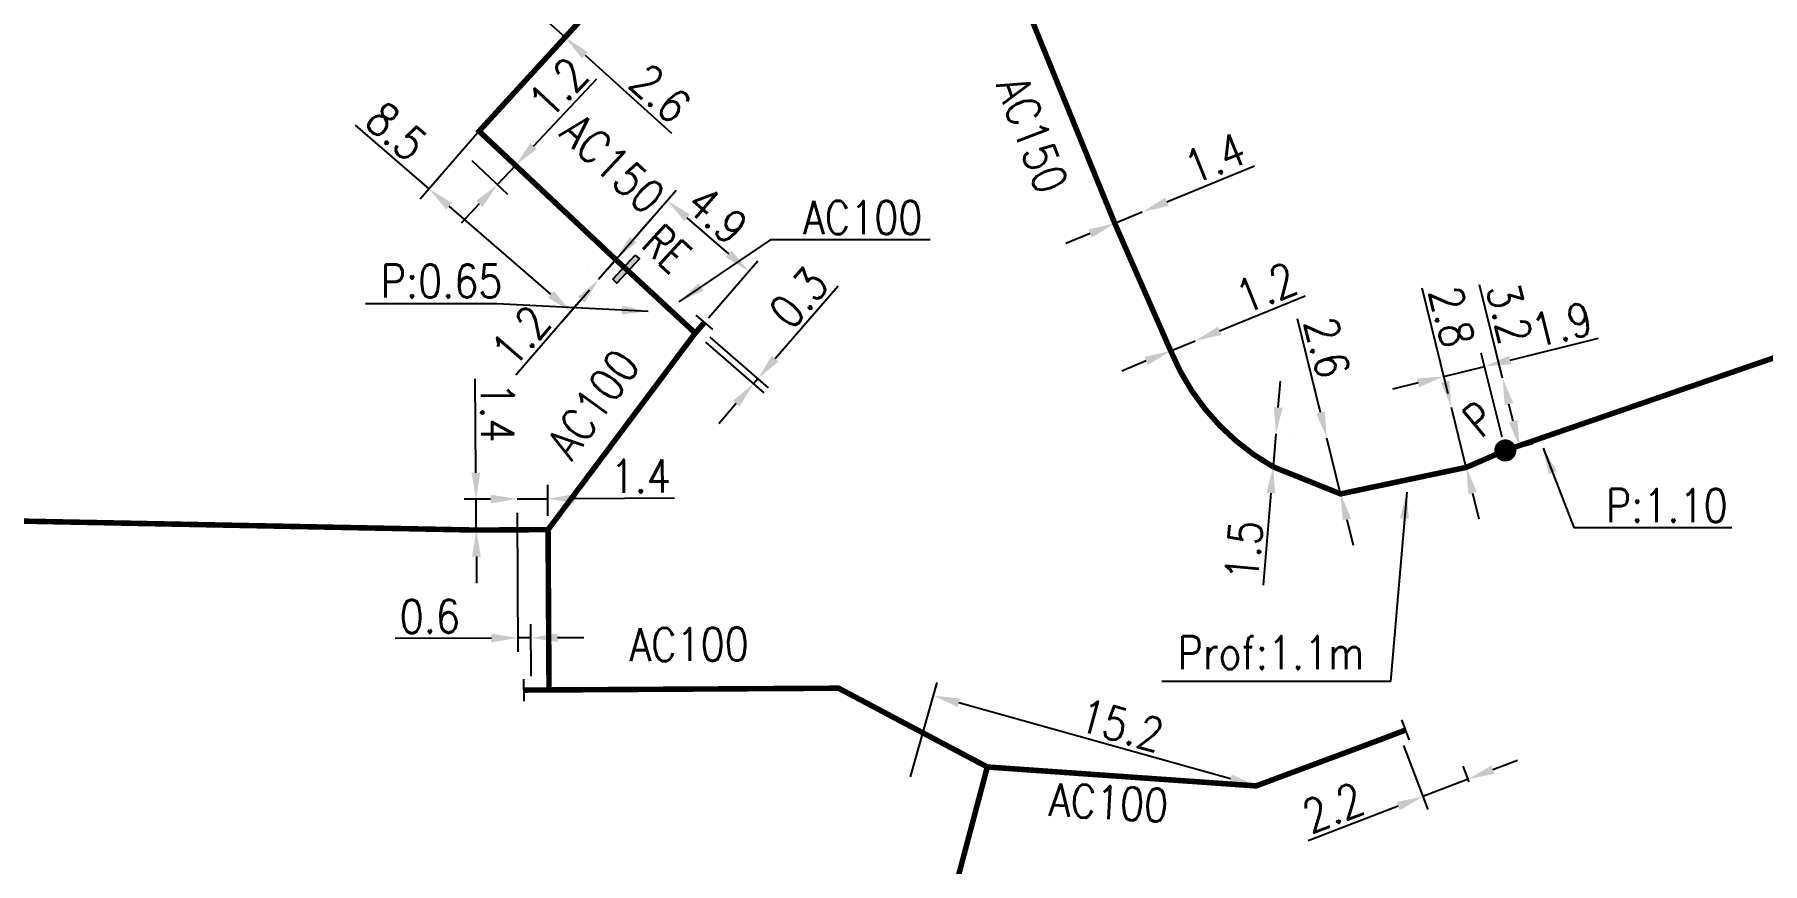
# Model space of a CAD drawing. Header units: millimetres. Extents: x 113011 to 114001, y 124000 to 125001.
# Drawn here: x 113571.5 to 113649.9, y 124184.7 to 124222.3 of the extents above; entities that cross this region are included whole.
import ezdxf
from ezdxf.enums import TextEntityAlignment as Align

# ---------------------------------------------------------------- set-up
doc = ezdxf.new("R2010")
doc.units = ezdxf.units.MM
doc.header["$PDMODE"] = 34
doc.linetypes.add('L_25_AP', pattern=[2000, 1000, 1000])
doc.layers.get('0').update_dxf_attribs({"linetype": 'CONTINUOUS'})
doc.layers.get('Defpoints').update_dxf_attribs({"linetype": 'CONTINUOUS'})
for name, color, linetype in [('L_150', 1, 'CONTINUOUS'), ('L_300', 7, 'CONTINUOUS'), ('L_340', 7, 'CONTINUOUS')]:
    doc.layers.add(name, color=color, linetype=linetype)
doc.styles.add('G_ROMANS', font='ROMANS.SHX', dxfattribs={"width": 0.75})
doc.styles.get("Standard").update_dxf_attribs({"font": 'romans.shx', "width": 0.85})
doc.dimstyles.get("Standard").update_dxf_attribs({"dimtxt": 1.5, "dimasz": 1.2, "dimexe": 0.625, "dimexo": 0.625, "dimgap": 0.25, "dimtad": 1, "dimdec": 1, "dimzin": 0, "dimdsep": 46, "dimtxsty": 'Standard', "dimcen": -0.5, "dimadec": 0, "dimazin": 0, "dimtfac": 1, "dimtdec": 1, "dimtmove": 0, "dimatfit": 3, "dimfxl": 0, "dimtolj": 1, "dimtzin": 0, "dimarcsym": 0})

# ---------------------------------------------------------------- blocks, each defined once
blk = doc.blocks.new('L_300_12')
at = {"color": 0, "linetype": 'Continuous', "const_width": 0.497, "flags": 128}
blk.add_lwpolyline([(-0.252, 0, 1), (0.252, 0, 1)], format="xyb", close=True, dxfattribs=at)
at = {"color": 0, "linetype": 'Continuous', "style": 'G_ROMANS', "width": 0.75}
blk.add_text('P', height=1.5, dxfattribs=at).set_placement((0, 1.85), align=Align.MIDDLE)
at = {"color": 0, "linetype": 'Continuous', "width": 0.75, "flags": 3}
for tag, p in [('DEF_LEG', (0, -5)), ('DEF_COUP', (0, -7.5)), ('DEF_TYPE', (0, -10))]:
    blk.add_attdef(tag, text='', height=1.2, dxfattribs=at).set_placement(p, align=Align.MIDDLE)
blk = doc.blocks.new('*D125')
at = {"layer": 'Defpoints', "color": 0, "linetype": 'Continuous', "transparency": 16777216}
for p in [(113635.423, 124206.784), (113635.77, 124205.382), (113638.211, 124203.43)]:
    blk.add_point(p, dxfattribs=at)
at = {"layer": 'L_300', "color": 0, "linetype": 'Continuous', "lineweight": -2, "transparency": 16777216}
for p, q in [((113638.435, 124207.528), (113642.443, 124208.518)), ((113635.62, 124205.989), (113635.273, 124207.391)), ((113638.062, 124204.037), (113637.12, 124207.847)), ((113635.423, 124206.784), (113637.27, 124207.24)), ((113634.258, 124206.496), (113633.093, 124206.209))]:
    blk.add_line(p, q, dxfattribs=at)
at = {"layer": 'L_300', "color": 0, "linetype": 'Continuous', "transparency": 16777216}
for points in [[(113638.387, 124207.722), (113638.483, 124207.334), (113637.27, 124207.24)], [(113634.21, 124206.69), (113634.306, 124206.302), (113635.423, 124206.784)]]:
    blk.add_solid(points, dxfattribs=at)
at = {"layer": 'L_300', "color": 0, "linetype": 'Continuous', "transparency": 16777216, "insert": (113640.782, 124209.138), "char_height": 1.5, "attachment_point": 5, "rotation": 13.87611}
blk.add_mtext('\\A1;1.9', dxfattribs=at)
blk = doc.blocks.new('*D128')
at = {"layer": 'Defpoints', "color": 0, "linetype": 'Continuous', "transparency": 16777216}
for p in [(113638.089, 124206.7), (113638.089, 124206.7), (113638.211, 124203.43)]:
    blk.add_point(p, dxfattribs=at)
at = {"layer": 'L_300', "color": 0, "linetype": 'Continuous', "lineweight": -2, "transparency": 16777216}
for p, q in [((113638.089, 124206.7), (113637.041, 124210.943)), ((113638.569, 124204.755), (113638.377, 124205.535)), ((113638.818, 124203.58), (113639.464, 124203.74))]:
    blk.add_line(p, q, dxfattribs=at)
at = {"layer": 'L_300', "color": 0, "linetype": 'Continuous', "transparency": 16777216}
for points in [[(113638.571, 124205.583), (113638.183, 124205.487), (113638.089, 124206.7)], [(113638.764, 124204.803), (113638.375, 124204.707), (113638.857, 124203.59)]]:
    blk.add_solid(points, dxfattribs=at)
at = {"layer": 'L_300', "color": 0, "linetype": 'Continuous', "transparency": 16777216, "insert": (113638.392, 124209.644), "char_height": 1.5, "attachment_point": 5, "rotation": 283.87611}
blk.add_mtext('\\A1;3.2', dxfattribs=at)
blk = doc.blocks.new('*D237')
at = {"layer": 'Defpoints', "color": 0, "linetype": 'Continuous', "transparency": 16777216}
for p in [(113591.535, 124201.221), (113591.535, 124201.221), (113591.544, 124199.821)]:
    blk.add_point(p, dxfattribs=at)
at = {"layer": 'L_150', "color": 0, "linetype": 'Continuous', "lineweight": -2, "transparency": 16777216}
for p, q in [((113591.528, 124202.421), (113591.502, 124206.671)), ((113591.544, 124199.821), (113591.535, 124201.221)), ((113592.16, 124201.225), (113592.16, 124201.225)), ((113592.169, 124199.825), (113592.169, 124199.825)), ((113591.551, 124198.621), (113591.558, 124197.421))]:
    blk.add_line(p, q, dxfattribs=at)
at = {"layer": 'L_150', "color": 0, "linetype": 'Continuous', "transparency": 16777216}
for points in [[(113591.728, 124202.422), (113591.328, 124202.42), (113591.535, 124201.221)], [(113591.751, 124198.622), (113591.351, 124198.62), (113591.544, 124199.821)]]:
    blk.add_solid(points, dxfattribs=at)
at = {"layer": 'L_150', "color": 0, "linetype": 'Continuous', "transparency": 16777216, "insert": (113592.511, 124205.152), "char_height": 1.5, "attachment_point": 5, "rotation": 270.34821}
blk.add_mtext('\\A1;1.4', dxfattribs=at)
blk = doc.blocks.new('*D238')
at = {"layer": 'Defpoints', "color": 0, "linetype": 'Continuous', "transparency": 16777216}
for p in [(113593.393, 124201.232), (113593.393, 124201.232), (113594.801, 124199.841)]:
    blk.add_point(p, dxfattribs=at)
at = {"layer": 'L_150', "color": 0, "linetype": 'Continuous', "lineweight": -2, "transparency": 16777216}
for p, q in [((113594.797, 124200.466), (113594.789, 124201.866)), ((113592.193, 124201.225), (113590.993, 124201.218)), ((113593.393, 124201.232), (113594.793, 124201.241)), ((113595.993, 124201.248), (113600.534, 124201.276))]:
    blk.add_line(p, q, dxfattribs=at)
at = {"layer": 'L_150', "color": 0, "linetype": 'Continuous', "transparency": 16777216}
for points in [[(113592.191, 124201.425), (113592.194, 124201.025), (113593.393, 124201.232)], [(113595.991, 124201.448), (113595.994, 124201.048), (113594.793, 124201.241)]]:
    blk.add_solid(points, dxfattribs=at)
at = {"layer": 'L_150', "color": 0, "linetype": 'Continuous', "transparency": 16777216, "insert": (113599.003, 124202.266), "char_height": 1.5, "attachment_point": 5, "rotation": 0.34821}
blk.add_mtext('\\A1;1.4', dxfattribs=at)
blk = doc.blocks.new('*D239')
at = {"layer": 'Defpoints', "color": 0, "linetype": 'Continuous', "transparency": 16777216}
for p in [(113593.393, 124201.232), (113593.431, 124194.933), (113594.044, 124192.569)]:
    blk.add_point(p, dxfattribs=at)
at = {"layer": 'L_340', "color": 0, "linetype": 'Continuous', "lineweight": -2, "transparency": 16777216}
for p, q in [((113593.396, 124200.607), (113593.435, 124194.308)), ((113592.231, 124194.926), (113587.86, 124194.899)), ((113594.03, 124194.937), (113593.431, 124194.933)), ((113594.04, 124193.194), (113594.026, 124195.562)), ((113595.23, 124194.944), (113596.429, 124194.951))]:
    blk.add_line(p, q, dxfattribs=at)
at = {"layer": 'L_340', "color": 0, "linetype": 'Continuous', "transparency": 16777216}
for points in [[(113592.23, 124195.126), (113592.232, 124194.726), (113593.431, 124194.933)], [(113595.228, 124195.144), (113595.231, 124194.744), (113594.03, 124194.937)]]:
    blk.add_solid(points, dxfattribs=at)
at = {"layer": 'L_340', "color": 0, "linetype": 'Continuous', "transparency": 16777216, "insert": (113589.439, 124195.909), "char_height": 1.5, "attachment_point": 5, "rotation": 0.34821}
blk.add_mtext('\\A1;0.6', dxfattribs=at)
blk = doc.blocks.new('L_340_07')
at = {"color": 0, "linetype": 'Continuous', "const_width": 0.25, "flags": 128}
blk.add_lwpolyline([(0, 0), (0.35, 0)], dxfattribs=at)
at = {"color": 0, "linetype": 'Continuous', "flags": 128}
blk.add_lwpolyline([(0.35, -0.5), (0.35, 0.5)], dxfattribs=at)
at = {"color": 0, "linetype": 'Continuous', "width": 0.75, "flags": 3}
for tag, p in [('DEF_LEG', (0.723, -3.465)), ('DEF_COUP', (0.723, -5.965)), ('DEF_TYPE', (0.723, -8.465))]:
    blk.add_attdef(tag, text='', height=1.2, dxfattribs=at).set_placement(p, align=Align.MIDDLE)
blk = doc.blocks.new('*D240')
at = {"layer": 'Defpoints', "color": 0, "linetype": 'Continuous', "transparency": 16777216}
for p in [(113633.364, 124190.634), (113636.531, 124188.531), (113636.8, 124187.83)]:
    blk.add_point(p, dxfattribs=at)
at = {"layer": 'L_340', "color": 0, "linetype": 'Continuous', "lineweight": -2, "transparency": 16777216}
for p, q in [((113633.588, 124190.051), (113634.702, 124187.158)), ((113637.651, 124188.962), (113638.77, 124189.393)), ((113636.576, 124188.413), (113636.306, 124189.114)), ((113636.531, 124188.531), (113634.477, 124187.741)), ((113633.357, 124187.31), (113629.277, 124185.74))]:
    blk.add_line(p, q, dxfattribs=at)
at = {"layer": 'L_340', "color": 0, "linetype": 'Continuous', "transparency": 16777216}
for points in [[(113637.579, 124189.148), (113637.722, 124188.775), (113636.531, 124188.531)], [(113633.285, 124187.497), (113633.429, 124187.123), (113634.477, 124187.741)]]:
    blk.add_solid(points, dxfattribs=at)
at = {"layer": 'L_340', "color": 0, "linetype": 'Continuous', "transparency": 16777216, "insert": (113630.398, 124187.243), "char_height": 1.5, "attachment_point": 5, "rotation": 21.04315}
blk.add_mtext('\\A1;2.2', dxfattribs=at)
blk = doc.blocks.new('*D241')
at = {"layer": 'Defpoints', "color": 0, "linetype": 'Continuous', "transparency": 16777216}
for p in [(113612.271, 124192.316), (113611.074, 124188.029), (113626.911, 124188.224)]:
    blk.add_point(p, dxfattribs=at)
at = {"layer": 'L_150', "color": 0, "linetype": 'Continuous', "lineweight": -2, "transparency": 16777216}
for p, q in [((113611.242, 124188.631), (113612.44, 124192.917)), ((113625.755, 124188.547), (113613.427, 124191.993))]:
    blk.add_line(p, q, dxfattribs=at)
at = {"layer": 'L_150', "color": 0, "linetype": 'Continuous', "transparency": 16777216}
for points in [[(113613.481, 124192.185), (113613.373, 124191.8), (113612.271, 124192.316)], [(113625.809, 124188.74), (113625.701, 124188.355), (113626.911, 124188.224)]]:
    blk.add_solid(points, dxfattribs=at)
at = {"layer": 'L_150', "color": 0, "linetype": 'Continuous', "transparency": 16777216, "insert": (113620.8, 124190.97), "char_height": 1.5, "attachment_point": 5, "rotation": 344.38651}
blk.add_mtext('\\A1;15.2', dxfattribs=at)
blk = doc.blocks.new('*D437')
at = {"layer": 'Defpoints', "color": 0, "linetype": 'Continuous', "transparency": 16777216}
for p in [(113630.117, 124203.986), (113630.117, 124203.986), (113630.74, 124201.461)]:
    blk.add_point(p, dxfattribs=at)
at = {"layer": 'L_150', "color": 0, "linetype": 'Continuous', "lineweight": -2, "transparency": 16777216}
for p, q in [((113629.829, 124205.151), (113628.781, 124209.394)), ((113630.74, 124201.461), (113630.117, 124203.986)), ((113631.028, 124200.296), (113631.316, 124199.131))]:
    blk.add_line(p, q, dxfattribs=at)
at = {"layer": 'L_150', "color": 0, "linetype": 'Continuous', "transparency": 16777216}
for points in [[(113630.023, 124205.199), (113629.635, 124205.103), (113630.117, 124203.986)], [(113631.222, 124200.344), (113630.834, 124200.249), (113630.74, 124201.461)]]:
    blk.add_solid(points, dxfattribs=at)
at = {"layer": 'L_150', "color": 0, "linetype": 'Continuous', "transparency": 16777216, "insert": (113630.132, 124208.095), "char_height": 1.5, "attachment_point": 5, "rotation": 283.87611}
blk.add_mtext('\\A1;2.6', dxfattribs=at)
blk = doc.blocks.new('*D442')
at = {"layer": 'Defpoints', "color": 0, "linetype": 'Continuous', "transparency": 16777216}
for p in [(113593.938, 124220.516), (113597.091, 124211.172), (113595.835, 124209.722)]:
    blk.add_point(p, dxfattribs=at)
at = {"layer": 'L_150', "color": 0, "linetype": 'Continuous', "lineweight": -2, "transparency": 16777216}
for p, q in [((113593.529, 124220.044), (113589, 124214.814)), ((113589.409, 124215.286), (113586.071, 124218.176)), ((113594.928, 124210.507), (113590.317, 124214.5)), ((113596.682, 124210.7), (113595.426, 124209.249))]:
    blk.add_line(p, q, dxfattribs=at)
at = {"layer": 'L_150', "color": 0, "linetype": 'Continuous', "transparency": 16777216}
for points in [[(113590.447, 124214.652), (113590.186, 124214.349), (113589.409, 124215.286)], [(113595.059, 124210.659), (113594.797, 124210.356), (113595.835, 124209.722)]]:
    blk.add_solid(points, dxfattribs=at)
at = {"layer": 'L_150', "color": 0, "linetype": 'Continuous', "transparency": 16777216, "insert": (113587.925, 124217.894), "char_height": 1.5, "attachment_point": 5, "rotation": 319.11008}
blk.add_mtext('\\A1;8.5', dxfattribs=at)
blk = doc.blocks.new('*D443')
at = {"layer": 'Defpoints', "color": 0, "linetype": 'Continuous', "transparency": 16777216}
for p in [(113591.674, 124217.901), (113590.888, 124216.994), (113592.503, 124215.478)]:
    blk.add_point(p, dxfattribs=at)
at = {"layer": 'L_150', "color": 0, "linetype": 'Continuous', "lineweight": -2, "transparency": 16777216}
for p, q in [((113594.146, 124217.228), (113597.012, 124220.282)), ((113592.13, 124217.474), (113593.78, 124215.925)), ((113591.344, 124216.566), (113592.959, 124215.05)), ((113592.503, 124215.478), (113593.325, 124216.353)), ((113591.682, 124214.603), (113590.861, 124213.728))]:
    blk.add_line(p, q, dxfattribs=at)
at = {"layer": 'L_150', "color": 0, "linetype": 'Continuous', "transparency": 16777216}
for points in [[(113594, 124217.365), (113594.292, 124217.091), (113593.325, 124216.353)], [(113591.536, 124214.739), (113591.828, 124214.466), (113592.503, 124215.478)]]:
    blk.add_solid(points, dxfattribs=at)
at = {"layer": 'L_150', "color": 0, "linetype": 'Continuous', "transparency": 16777216, "insert": (113595.261, 124219.877), "char_height": 1.5, "attachment_point": 5, "rotation": 46.81843}
blk.add_mtext('\\A1;1.2', dxfattribs=at)
blk = doc.blocks.new('*D444')
at = {"layer": 'Defpoints', "color": 0, "linetype": 'Continuous', "transparency": 16777216}
for p in [(113597.877, 124212.079), (113597.091, 124211.172), (113597.091, 124211.172)]:
    blk.add_point(p, dxfattribs=at)
at = {"layer": 'L_150', "color": 0, "linetype": 'Continuous', "lineweight": -2, "transparency": 16777216}
for p, q in [((113598.662, 124212.987), (113599.448, 124213.894)), ((113597.877, 124212.079), (113597.091, 124211.172)), ((113596.619, 124211.581), (113596.619, 124211.581)), ((113596.306, 124210.265), (113593.341, 124206.841))]:
    blk.add_line(p, q, dxfattribs=at)
at = {"layer": 'L_150', "color": 0, "linetype": 'Continuous', "transparency": 16777216}
for points in [[(113598.511, 124213.117), (113598.813, 124212.856), (113597.877, 124212.079)], [(113596.154, 124210.396), (113596.457, 124210.134), (113597.091, 124211.172)]]:
    blk.add_solid(points, dxfattribs=at)
at = {"layer": 'L_150', "color": 0, "linetype": 'Continuous', "transparency": 16777216, "insert": (113593.563, 124208.625), "char_height": 1.5, "attachment_point": 5, "rotation": 49.11008}
blk.add_mtext('\\A1;1.2', dxfattribs=at)
blk = doc.blocks.new('*D259')
at = {"layer": 'Defpoints', "color": 0, "linetype": 'Continuous', "transparency": 16777216}
for p in [(113620.5, 124213.725), (113621.749, 124214.239), (113621.749, 124214.239)]:
    blk.add_point(p, dxfattribs=at)
at = {"layer": 'L_150', "color": 0, "linetype": 'Continuous', "lineweight": -2, "transparency": 16777216}
for p, q in [((113622.858, 124214.696), (113626.835, 124216.333)), ((113620.5, 124213.725), (113621.749, 124214.239)), ((113619.391, 124213.269), (113618.281, 124212.812))]:
    blk.add_line(p, q, dxfattribs=at)
at = {"layer": 'L_150', "color": 0, "linetype": 'Continuous', "transparency": 16777216}
for points in [[(113622.782, 124214.881), (113622.935, 124214.511), (113621.749, 124214.239)], [(113619.315, 124213.454), (113619.467, 124213.084), (113620.5, 124213.725)]]:
    blk.add_solid(points, dxfattribs=at)
at = {"layer": 'L_150', "color": 0, "linetype": 'Continuous', "transparency": 16777216, "insert": (113625.044, 124216.677), "char_height": 1.5, "attachment_point": 5, "rotation": 22.37477}
blk.add_mtext('\\A1;1.4', dxfattribs=at)
blk = doc.blocks.new('*D260')
at = {"layer": 'Defpoints', "color": 0, "linetype": 'Continuous', "transparency": 16777216}
for p in [(113624.147, 124208.398), (113624.147, 124208.398), (113623.037, 124207.942)]:
    blk.add_point(p, dxfattribs=at)
at = {"layer": 'L_150', "color": 0, "linetype": 'Continuous', "lineweight": -2, "transparency": 16777216}
for p, q in [((113625.257, 124208.854), (113629.133, 124210.445)), ((113623.037, 124207.942), (113624.147, 124208.398)), ((113621.927, 124207.486), (113620.817, 124207.03))]:
    blk.add_line(p, q, dxfattribs=at)
at = {"layer": 'L_150', "color": 0, "linetype": 'Continuous', "transparency": 16777216}
for points in [[(113625.181, 124209.039), (113625.333, 124208.669), (113624.147, 124208.398)], [(113621.851, 124207.671), (113622.003, 124207.301), (113623.037, 124207.942)]]:
    blk.add_solid(points, dxfattribs=at)
at = {"layer": 'L_150', "color": 0, "linetype": 'Continuous', "transparency": 16777216, "insert": (113627.37, 124210.802), "char_height": 1.5, "attachment_point": 5, "rotation": 22.3221}
blk.add_mtext('\\A1;1.2', dxfattribs=at)
blk = doc.blocks.new('*D261')
at = {"layer": 'Defpoints', "color": 0, "linetype": 'Continuous', "transparency": 16777216}
for p in [(113627.81, 124204.183), (113627.81, 124204.183), (113627.683, 124202.688)]:
    blk.add_point(p, dxfattribs=at)
at = {"layer": 'L_150', "color": 0, "linetype": 'Continuous', "lineweight": -2, "transparency": 16777216}
for p, q in [((113627.913, 124205.378), (113628.015, 124206.574)), ((113627.81, 124204.183), (113627.683, 124202.688)), ((113628.433, 124204.129), (113628.433, 124204.129)), ((113628.305, 124202.635), (113628.305, 124202.635)), ((113627.581, 124201.492), (113627.224, 124197.318))]:
    blk.add_line(p, q, dxfattribs=at)
at = {"layer": 'L_150', "color": 0, "linetype": 'Continuous', "transparency": 16777216}
for points in [[(113627.713, 124205.395), (113628.112, 124205.361), (113627.81, 124204.183)], [(113627.381, 124201.51), (113627.78, 124201.475), (113627.683, 124202.688)]]:
    blk.add_solid(points, dxfattribs=at)
at = {"layer": 'L_150', "color": 0, "linetype": 'Continuous', "transparency": 16777216, "insert": (113626.355, 124198.893), "char_height": 1.5, "attachment_point": 5, "rotation": 85.11535}
blk.add_mtext('\\A1;1.5', dxfattribs=at)
blk = doc.blocks.new('L_340_20')
at = {"linetype": 'Continuous'}
blk.add_hatch(color=0, dxfattribs=at).paths.add_polyline_path([(0.125, 0.75), (-0.125, 0.75), (-0.125, -0.75), (0.125, -0.75)])
at = {"color": 0, "linetype": 'Continuous'}
blk.add_lwpolyline([(-0.125, 0.75), (0.125, 0.75), (0.125, -0.75), (-0.125, -0.75)], close=True, dxfattribs=at)
at = {"color": 0, "linetype": 'Continuous', "width": 0.75}
for tag, height, flags, p in [('RE', 1.5, 8, (0, 3)), ('DEF_LEG', 1.2, 3, (0, -5)), ('DEF_COUP', 1.2, 3, (0, -7.5)), ('DEF_TYPE', 1.2, 3, (0, -10))]:
    blk.add_attdef(tag, text='', height=height, dxfattribs=dict(at, flags=flags)).set_placement(p, align=Align.MIDDLE)
blk = doc.blocks.new('*D324')
at = {"layer": 'Defpoints', "color": 0, "linetype": 'Continuous', "transparency": 16777216}
for p in [(113635.77, 124205.382), (113635.77, 124205.382), (113636.441, 124202.664)]:
    blk.add_point(p, dxfattribs=at)
at = {"layer": 'L_150', "color": 0, "linetype": 'Continuous', "lineweight": -2, "transparency": 16777216}
for p, q in [((113635.482, 124206.547), (113634.433, 124210.791)), ((113636.441, 124202.664), (113635.77, 124205.382)), ((113636.729, 124201.499), (113637.017, 124200.334))]:
    blk.add_line(p, q, dxfattribs=at)
at = {"layer": 'L_150', "color": 0, "linetype": 'Continuous', "transparency": 16777216}
for points in [[(113635.676, 124206.595), (113635.288, 124206.499), (113635.77, 124205.382)], [(113636.923, 124201.547), (113636.535, 124201.451), (113636.441, 124202.664)]]:
    blk.add_solid(points, dxfattribs=at)
at = {"layer": 'L_150', "color": 0, "linetype": 'Continuous', "transparency": 16777216, "insert": (113635.785, 124209.491), "char_height": 1.5, "attachment_point": 5, "rotation": 283.87611}
blk.add_mtext('\\A1;2.8', dxfattribs=at)
blk = doc.blocks.new('*D325')
at = {"layer": 'Defpoints', "color": 0, "linetype": 'Continuous', "transparency": 16777216}
for p in [(113596.062, 124226.561), (113593.654, 124223.886), (113596.99, 124223.706)]:
    blk.add_point(p, dxfattribs=at)
at = {"layer": 'L_150', "color": 0, "linetype": 'Continuous', "lineweight": -2, "transparency": 16777216}
for p, q in [((113592.762, 124224.689), (113591.87, 124225.492)), ((113595.644, 124226.096), (113593.236, 124223.422)), ((113593.654, 124223.886), (113595.586, 124222.147)), ((113596.572, 124223.242), (113595.168, 124221.682)), ((113596.478, 124221.344), (113600.402, 124217.81))]:
    blk.add_line(p, q, dxfattribs=at)
at = {"layer": 'L_150', "color": 0, "linetype": 'Continuous', "transparency": 16777216}
for points in [[(113592.896, 124224.838), (113592.628, 124224.541), (113593.654, 124223.886)], [(113596.611, 124221.492), (113596.344, 124221.195), (113595.586, 124222.147)]]:
    blk.add_solid(points, dxfattribs=at)
at = {"layer": 'L_150', "color": 0, "linetype": 'Continuous', "transparency": 16777216, "insert": (113599.892, 124219.614), "char_height": 1.5, "attachment_point": 5, "rotation": 317.99699}
blk.add_mtext('\\A1;2.6', dxfattribs=at)
blk = doc.blocks.new('*D326')
at = {"layer": 'Defpoints', "color": 0, "linetype": 'Continuous', "transparency": 16777216}
for p in [(113600.199, 124214.762), (113597.091, 124211.172), (113601.67, 124208.975)]:
    blk.add_point(p, dxfattribs=at)
at = {"layer": 'L_340', "color": 0, "linetype": 'Continuous', "lineweight": -2, "transparency": 16777216}
for p, q in [((113597.5, 124211.645), (113600.608, 124215.234)), ((113602.996, 124212.34), (113601.106, 124213.976)), ((113602.08, 124209.448), (113604.313, 124212.026))]:
    blk.add_line(p, q, dxfattribs=at)
at = {"layer": 'L_340', "color": 0, "linetype": 'Continuous', "transparency": 16777216}
for points in [[(113601.237, 124214.127), (113600.975, 124213.825), (113600.199, 124214.762)], [(113603.127, 124212.491), (113602.865, 124212.188), (113603.903, 124211.554)]]:
    blk.add_solid(points, dxfattribs=at)
at = {"layer": 'L_340', "color": 0, "linetype": 'Continuous', "transparency": 16777216, "insert": (113602.478, 124214.111), "char_height": 1.5, "attachment_point": 5, "rotation": 319.11008}
blk.add_mtext('\\A1;4.9', dxfattribs=at)
blk = doc.blocks.new('*D327')
at = {"layer": 'Defpoints', "color": 0, "linetype": 'Continuous', "transparency": 16777216}
for p in [(113601.67, 124208.975), (113601.474, 124208.749), (113604.12, 124206.458)]:
    blk.add_point(p, dxfattribs=at)
at = {"layer": 'L_340', "color": 0, "linetype": 'Continuous', "lineweight": -2, "transparency": 16777216}
for p, q in [((113605.101, 124207.592), (113607.963, 124210.896)), ((113601.947, 124208.339), (113604.592, 124206.049)), ((113602.143, 124208.566), (113604.788, 124206.275)), ((113604.12, 124206.458), (113604.316, 124206.685)), ((113603.334, 124205.551), (113602.548, 124204.643))]:
    blk.add_line(p, q, dxfattribs=at)
at = {"layer": 'L_340', "color": 0, "linetype": 'Continuous', "transparency": 16777216}
for points in [[(113604.95, 124207.723), (113605.253, 124207.461), (113604.316, 124206.685)], [(113603.183, 124205.682), (113603.485, 124205.42), (113604.12, 124206.458)]]:
    blk.add_solid(points, dxfattribs=at)
at = {"layer": 'L_340', "color": 0, "linetype": 'Continuous', "transparency": 16777216, "insert": (113606.169, 124210.352), "char_height": 1.5, "attachment_point": 5, "rotation": 49.11008}
blk.add_mtext('\\A1;0.3', dxfattribs=at)

msp = doc.modelspace()

# ---------------------------------------------------------------- linework, layer by layer
at = {"layer": 'L_150', "linetype": 'L_25_AP', "flags": 128}
msp.add_lwpolyline([(113882.828, 124633.439, 0.25, 0.25, 0), (113882.662, 124633.026, 0.25, 0.25, 0), (113879.059, 124624.42, 0.25, 0.25, 0), (113879.46, 124624.251, 0.25, 0.25, 0), (113869.611, 124597.531, 0.25, 0.25, 0), (113857.775, 124554.48, 0.25, 0.25, 0), (113849.431, 124526.532, 0.25, 0.25, 0), (113844.884, 124507.781, 0.25, 0.25, 0), (113841.746, 124495.744, 0.25, 0.25, 0), (113838.586, 124482.659, 0.25, 0.25, 0), (113832.319, 124459.447, 0.25, 0.25, 0), (113830.786, 124453.436, 0.25, 0.25, 0), (113829.678, 124449.094, 0.25, 0.25, 0), (113826.445, 124437.263, 0.25, 0.25, 0), (113820.329, 124418.05, 0.25, 0.25, 0), (113810.618, 124393.635, 0.25, 0.25, 0), (113802.778, 124377.007, 0.25, 0.25, 0), (113793.828, 124356.744, 0.25, 0.25, 0), (113789.572, 124348.211, 0.25, 0.25, 0), (113785.952, 124340.335, 0.25, 0.25, 0), (113779.284, 124325.829, 0.25, 0.25, 0), (113771.995, 124310.225, 0.25, 0.25, 0), (113769.85, 124304.737, 0.25, 0.25, 0), (113768.888, 124302.276, 0.25, 0.25, 0), (113765.007, 124293.637, 0.25, 0.25, 0), (113760.87, 124284.661, 0.25, 0.25, 0), (113751.531, 124272.957, 0.25, 0.25, 0), (113749.345, 124268.967, 0.25, 0.25, 0), (113748.78, 124268.162, 0.25, 0.25, 0), (113746.89, 124266.186, 0.25, 0.25, 0), (113744.461, 124262, 0.25, 0.25, 0), (113740.083, 124256.275, 0.25, 0.25, 0), (113740.083, 124256.275, 0.25, 0.25, 0), (113732.96, 124248.273, 0.25, 0.25, 0), (113725.466, 124243.355, 0.25, 0.25, 0), (113708.75, 124232.374, 0.25, 0.25, 0), (113695.712, 124224.691, 0.25, 0.25, 0), (113681.105, 124218.743, 0.25, 0.25, 0), (113681.105, 124218.743, 0.25, 0.25, 0), (113670.117, 124214.925, 0.25, 0.25, 0), (113663.005, 124211.548, 0.25, 0.25, 0), (113662.464, 124211.735, 0.25, 0.25, 0), (113657.163, 124209.723, 0.25, 0.25, 0), (113657.163, 124209.723, 0.25, 0.25, 0), (113654.179, 124208.935, 0.25, 0.25, 0), (113638.211, 124203.43, 0.25, 0.25, 0), (113636.441, 124202.664, 0.25, 0.25, 0), (113630.74, 124201.461, 0.25, 0.25, 0), (113627.683, 124202.688, 0.25, 0.25, 0), (113627.683, 124202.688, 0.25, 0.25, -0.16795), (113623.037, 124207.942, 0.25, 0.25, 0), (113623.037, 124207.942, 0.25, 0.25, 0), (113623.037, 124207.942, 0.25, 0.25, 0), (113620.5, 124213.725, 0.25, 0.25, 0), (113616.358, 124223.876, 0.25, 0.25, 0), (113612.44, 124233.671, 0.25, 0.25, 0), (113612.19, 124234.272, 0.25, 0.25, 0), (113604.659, 124231.108, 0.25, 0.25, 0), (113597.92, 124224.888, 0.25, 0.25, 0), (113596.99, 124223.706, 0.25, 0.25, 0), (113591.674, 124217.901, 0.25, 0.25, 0), (113597.877, 124212.079, 0.25, 0.25, 0), (113601.474, 124208.749, 0, 0, 0)], format="xyseb", dxfattribs=at)
at = {"layer": 'L_150', "linetype": 'L_25_AP', "const_width": 0.25, "flags": 128}
for points in [[(113601.67, 124208.975), (113601.474, 124208.749), (113594.801, 124199.841), (113594.844, 124192.574)], [(113594.801, 124199.841), (113591.544, 124199.821), (113556.237, 124200.516), (113546.644, 124202.569), (113538.092, 124204.399)], [(113633.364, 124190.634), (113632.704, 124190.38), (113626.911, 124188.224), (113614.72, 124189.082), (113607.974, 124192.653), (113594.844, 124192.574), (113594.045, 124192.569)], [(113586.094, 124065.702), (113589.503, 124093.804), (113596.108, 124121.797), (113603.849, 124149.824), (113612.313, 124180.014), (113614.72, 124189.082)]]:
    msp.add_lwpolyline(points, dxfattribs=at)

# ---------------------------------------------------------------- block references
at = {"layer": 'L_300', "rotation": 39.76886525631583}
msp.add_blockref('L_300_12', (113638.211, 124203.43), dxfattribs=at)
at = {"layer": 'L_340'}
ref = msp.add_blockref('L_340_20', (113598.339, 124211.652), dxfattribs=dict(at, rotation=317.2037855668835))
ref.add_attrib('RE', 'RE', dxfattribs={"layer": '0', "color": 0, "linetype": 'Continuous', "height": 1.5, "rotation": 317.20379, "width": 0.75, "flags": 8}).set_placement((113600.182, 124212.578), align=Align.MIDDLE)
for p, rotation in [((113601.67, 124208.975), 49.11007926283467), ((113594.045, 124192.569), 180.3389330021177), ((113633.364, 124190.634), 21.0431464896774)]:
    msp.add_blockref('L_340_07', p, dxfattribs=dict(at, rotation=rotation))

# ---------------------------------------------------------------- texts
at = {"layer": 'L_150', "linetype": 'Continuous', "width": 0.85}
for rotation, p in [(290.72065, (113616.76, 124217.739)), (317.06394, (113597.734, 124216.43))]:
    msp.add_text('AC150', height=1.5, rotation=rotation, dxfattribs=at).set_placement(p, align=Align.MIDDLE)
for rotation, p in [(54.30382, (113595.878, 124202.899)), (0.34268, (113598.5, 124193.873)), (356.96553, (113617.483, 124186.864))]:
    msp.add_text('AC100', height=1.5, rotation=rotation, dxfattribs=at).set_placement(p)
at = {"layer": 'L_150', "linetype": 'Continuous', "char_height": 1.5}
for s, insert, attachment_point in [('\\A1;AC100', (113606.368, 124213.238), 7), ('\\A1;P:0.65', (113592.734, 124210.356), 9), ('\\A1;P:1.10', (113642.774, 124200.184), 7), ('\\A1;Prof:1.1m', (113631.82, 124193.513), 9)]:
    msp.add_mtext(s, dxfattribs=dict(at, insert=insert, attachment_point=attachment_point))

# ---------------------------------------------------------------- dimensions: what is measured, and where the dimension line sits
at = {"layer": 'L_150', "linetype": 'Continuous'}
for base, p1, p2, angle, text, picture, middle in [((113593.654, 124223.886), (113596.99, 124223.706), (113596.062, 124226.561), 317.99699, '2.6', '*D325', (113599.223, 124218.871)), ((113592.503, 124215.478), (113591.674, 124217.901), (113590.888, 124216.994), 46.81843, '1.2', '*D443', (113595.99, 124219.193)), ((113595.835, 124209.722), (113593.938, 124220.516), (113597.091, 124211.172), 139.11008, '8.5', '*D442', (113587.27, 124217.138)), ((113621.749, 124214.239), (113620.5, 124213.725), (113621.749, 124214.239), 202.37477, '1.4', '*D259', (113625.425, 124215.752)), ((113597.091, 124211.172), (113597.877, 124212.079), (113597.091, 124211.172), 49.11008, '1.2', '*D444', (113594.319, 124207.971)), ((113624.147, 124208.398), (113623.037, 124207.942), (113624.147, 124208.398), 202.3221, '1.2', '*D260', (113627.75, 124209.877)), ((113635.77, 124205.382), (113636.441, 124202.664), (113635.77, 124205.382), 283.87611, '2.8', '*D324', (113634.814, 124209.251)), ((113630.117, 124203.986), (113630.74, 124201.461), (113630.117, 124203.986), 283.87611, '2.6', '*D437', (113629.161, 124207.855)), ((113627.81, 124204.183), (113627.683, 124202.688), (113627.81, 124204.183), 265.11535, '1.5', '*D261', (113627.351, 124198.808))]:
    dim = msp.add_linear_dim(base=base, p1=p1, p2=p2, angle=angle, text=text, dimstyle='Standard', dxfattribs=at)
    dim.commit()
    dim.dimension.update_dxf_attribs({"geometry": picture, "text_midpoint": middle, "dimtype": 160})
for base, p1, p2, angle, picture, middle in [((113591.535, 124201.221), (113591.544, 124199.821), (113591.535, 124201.221), 270.34821, '*D237', (113591.511, 124205.146)), ((113593.393, 124201.232), (113594.801, 124199.841), (113593.393, 124201.232), 0.34821, '*D238', (113599.009, 124201.266))]:
    dim = msp.add_linear_dim(base=base, p1=p1, p2=p2, angle=angle, dimstyle='Standard', dxfattribs=at)
    dim.commit()
    dim.dimension.update_dxf_attribs({"geometry": picture, "text_midpoint": middle, "dimtype": 160})
dim = msp.add_linear_dim(base=(113612.271, 124192.316), p1=(113626.911, 124188.224), p2=(113611.074, 124188.029), angle=344.38651, dimstyle='Standard', override={"dimatfit": 0}, dxfattribs=at)
dim.commit()
dim.dimension.update_dxf_attribs({"geometry": '*D241', "text_midpoint": (113620.531, 124190.007), "dimtype": 160})
at = {"layer": 'L_300', "linetype": 'Continuous'}
for base, p2, angle, picture, middle in [((113638.089, 124206.7), (113638.089, 124206.7), 283.87611, '*D128', (113637.421, 124209.404)), ((113635.423, 124206.784), (113635.77, 124205.382), 13.87611, '*D125', (113641.022, 124208.167))]:
    dim = msp.add_linear_dim(base=base, p1=(113638.211, 124203.43), p2=p2, angle=angle, dimstyle='Standard', dxfattribs=at)
    dim.commit()
    dim.dimension.update_dxf_attribs({"geometry": picture, "text_midpoint": middle, "dimtype": 160})
at = {"layer": 'L_340', "linetype": 'Continuous'}
for base, p1, p2, angle, picture, middle in [((113600.199, 124214.762), (113601.67, 124208.975), (113597.091, 124211.172), 319.11008, '*D326', (113601.824, 124213.355)), ((113593.431, 124194.933), (113594.044, 124192.569), (113593.393, 124201.232), 0.34821, '*D239', (113589.445, 124194.909)), ((113636.531, 124188.531), (113633.364, 124190.634), (113636.8, 124187.83), 201.04315, '*D240', (113630.757, 124186.31))]:
    dim = msp.add_linear_dim(base=base, p1=p1, p2=p2, angle=angle, dimstyle='Standard', dxfattribs=at)
    dim.commit()
    dim.dimension.update_dxf_attribs({"geometry": picture, "text_midpoint": middle, "dimtype": 160})
dim = msp.add_linear_dim(base=(113604.12, 124206.458), p1=(113601.67, 124208.975), p2=(113601.474, 124208.749), angle=49.11008, text='0.3', dimstyle='Standard', dxfattribs=at)
dim.commit()
dim.dimension.update_dxf_attribs({"geometry": '*D327', "text_midpoint": (113606.925, 124209.698), "dimtype": 160})

# ---------------------------------------------------------------- leaders
at = {"layer": 'L_150', "linetype": 'Continuous', "annotation_type": 0, "has_hookline": 1}
for points, hookline_direction, text_width in [([(113600.739, 124210.166), (113604.918, 124212.988), (113606.118, 124212.988)], 0, 5.768), ([(113599.348, 124209.734), (113592.476, 124210.069)], 1, 5.707), ([(113633.741, 124201.541), (113633.003, 124192.962), (113631.803, 124192.962)], 1, 8.925)]:
    msp.add_leader(points, dimstyle='Standard', dxfattribs=dict(at, hookline_direction=hookline_direction, text_width=text_width))
at = {"layer": 'L_150', "linetype": 'Continuous', "annotation_type": 0, "has_hookline": 1, "hookline_direction": 0, "text_width": 5.707}
msp.add_leader([(113639.927, 124203.539), (113641.324, 124199.934), (113642.524, 124199.934)], dimstyle='Standard', override={"dimatfit": 0}, dxfattribs=at)

doc.saveas('drawing.dxf')
